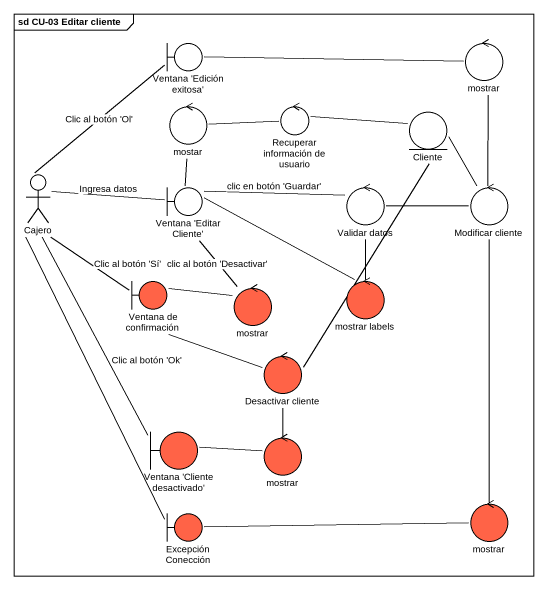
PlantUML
@startuml
mainframe sd CU-03 Editar cliente
boundary "Ventana 'Edición exitosa'" as Ventana_Edición_exitosa
control mostrar
control mostar
control "Recuperar información de usuario" as Recuperar_información_de
entity Cliente
actor Cajero
boundary "Ventana 'Editar Cliente'" as Ventana_Editar_Cliente
control "Validar datos" as Validar_datos
control "Modificar cliente" as Modificar_cliente
boundary "Ventana de confirmación" as Ventana_de_confirmación #FF6347
control "mostrar" as mostrar_2 #FF6347
control "mostrar labels" as mostrar_labels #FF6347
control "Desactivar cliente" as Desactivar_cliente #FF6347
boundary "Ventana 'Cliente desactivado'" as Ventana_Cliente_desactivado #FF6347
control "mostrar" as mostrar_3 #FF6347
boundary "Excepción Conección" as Excepción_Conección #FF6347
control "mostrar" as mostrar_4 #FF6347
mostrar -left- Ventana_Edición_exitosa
mostar -right- Recuperar_información_de
Recuperar_información_de -right- Cliente
Cajero -up- Ventana_Edición_exitosa : Clic al botón 'Ol'
Cajero -right- Ventana_Editar_Cliente : Ingresa datos
Cajero -- Ventana_de_confirmación : Clic al botón 'Sí'
Ventana_Editar_Cliente -up- mostar
Ventana_Editar_Cliente -right- Validar_datos : clic en botón 'Guardar'
Ventana_Editar_Cliente -- mostrar_2 : clic al botón 'Desactivar'
Validar_datos -right- Modificar_cliente
Validar_datos -- mostrar_labels
Modificar_cliente -up- mostrar
Modificar_cliente -up- Cliente
Modificar_cliente -- mostrar_4
Ventana_de_confirmación -right- Desactivar_cliente
mostrar_2 -left- Ventana_de_confirmación
mostrar_labels -left- Ventana_Editar_Cliente
Desactivar_cliente -up- Cliente
Desactivar_cliente -- mostrar_3
Ventana_Cliente_desactivado -up- Cajero : Clic al botón 'Ok'
mostrar_3 -left- Ventana_Cliente_desactivado
Excepción_Conección -up- Cajero
mostrar_4 -left- Excepción_Conección
@enduml
